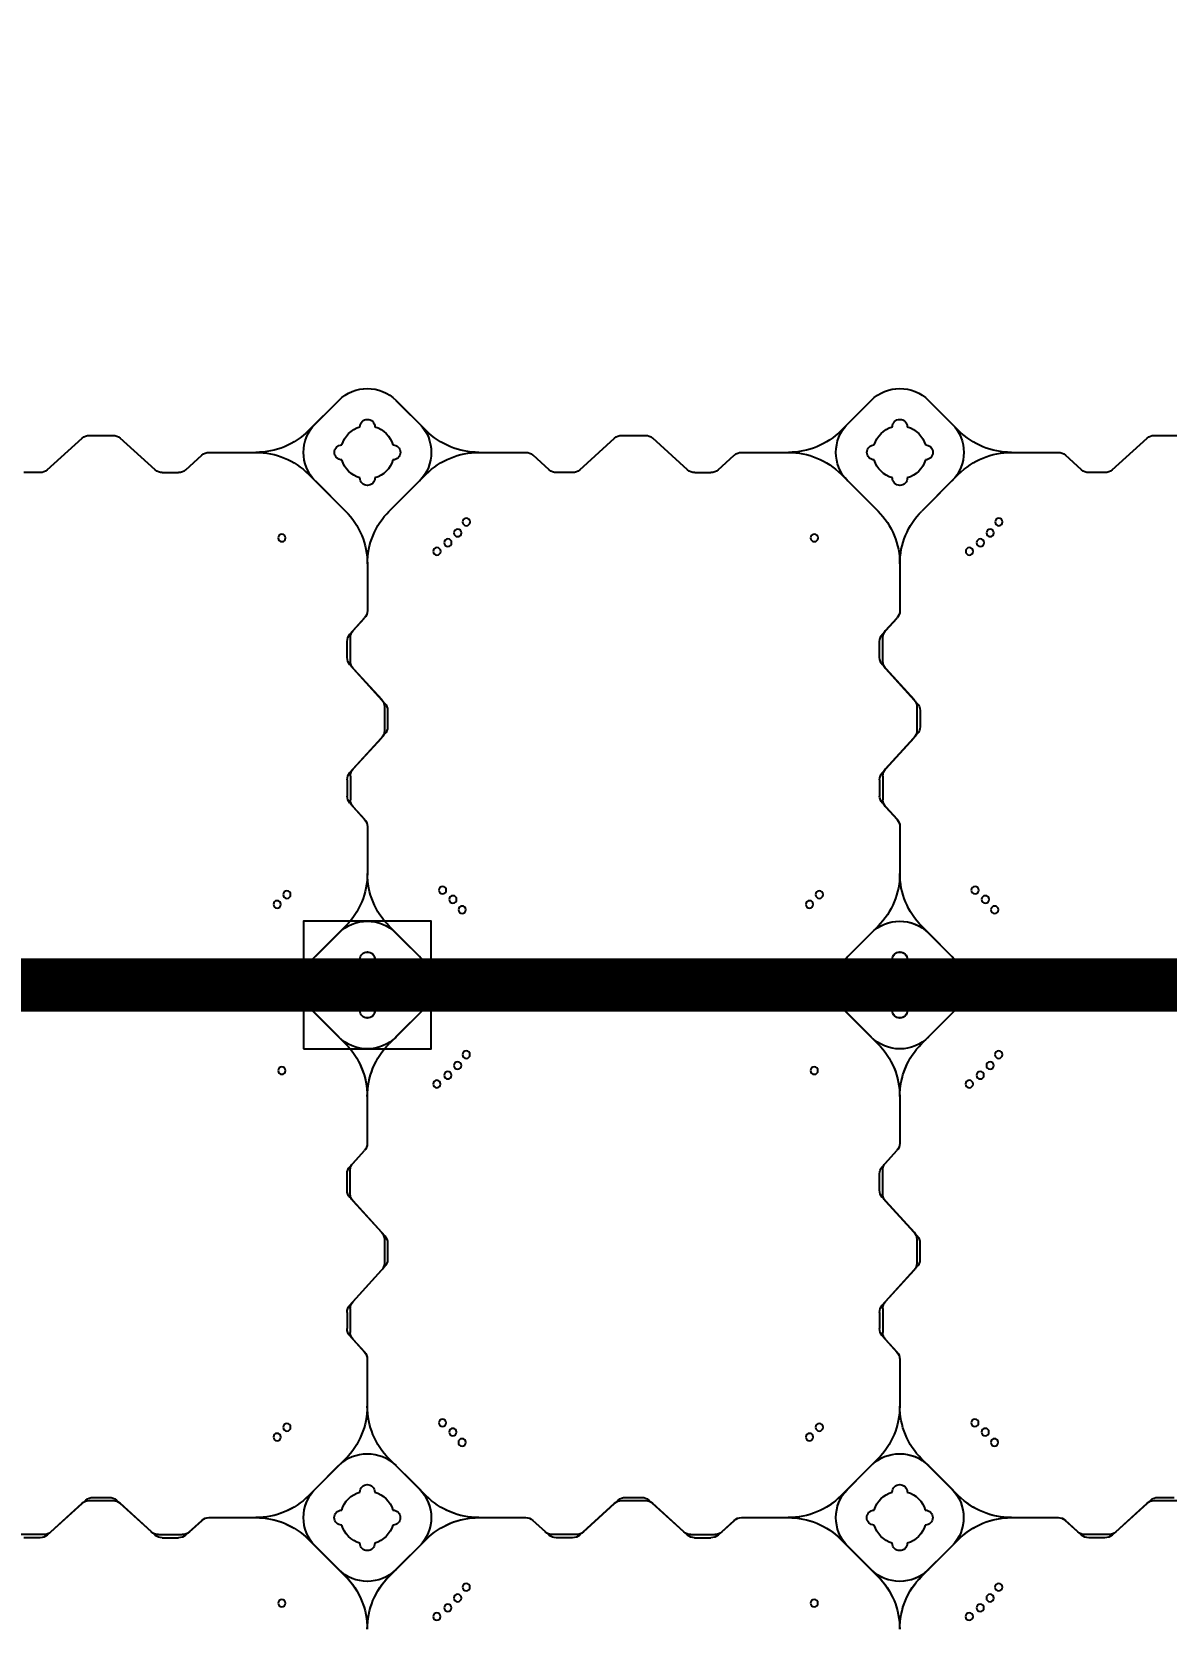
# Model space of a CAD drawing. Header units: millimetres. Extents: x -1612139 to -1260738, y 1141106 to 1536160.
# Drawn here: x -1329334 to -1328269, y 1255207 to 1256706 of the extents above; entities that cross this region are included whole.
import ezdxf

# ---------------------------------------------------------------- set-up
doc = ezdxf.new("R2010")
doc.units = ezdxf.units.MM
doc.header["$LTSCALE"] = 10
doc.layers.get('0').update_dxf_attribs({"linetype": 'CONTINUOUS'})
doc.layers.get('DEFPOINTS').update_dxf_attribs({"linetype": 'CONTINUOUS'})
doc.layers.add('W-FLOAT_BOWL浮筒', color=253, linetype='CONTINUOUS')
doc.styles.add('STANDARD_T3', font='simplex.shx', dxfattribs={"width": 0.7, "bigfont": 'gbcbig.shx'})
doc.dimstyles.new('W&&200', dxfattribs={"dimtxt": 700, "dimasz": 200, "dimexe": 500, "dimexo": 600, "dimgap": 200, "dimtad": 1, "dimdec": 0, "dimzin": 0, "dimdsep": 46, "dimtxsty": 'STANDARD_T3', "dimcen": 0.09, "dimclrd": 1, "dimclre": 1, "dimclrt": 7, "dimazin": 2, "dimtfac": 1, "dimtdec": 0, "dimtix": 1, "dimtmove": 2, "dimatfit": 3, "dimfxl": 100, "dimtolj": 1, "dimtzin": 0, "dimarcsym": 0})

# ---------------------------------------------------------------- blocks, each defined once
blk = doc.blocks.new('蓝色')
at = {"layer": 'W-FLOAT_BOWL浮筒', "color": 5}
for p, q in [((3951.1, 520.9), (3985.8, 555.6)), ((3957.5, 527.2), (3985.8, 555.5)), ((4061.6, 520.9), (4026.8, 555.6)), ((4055.2, 527.2), (4026.8, 555.5)), ((4451.1, 520.9), (4485.8, 555.6)), ((4457.5, 527.2), (4485.8, 555.5)), ((4561.6, 520.9), (4526.8, 555.6)), ((4555.2, 527.2), (4526.8, 555.5)), ((3979.5, 549.2), (3951.2, 520.9)), ((3957.5, 527.3), (3979.4, 549.2)), ((4033.2, 549.2), (4055.2, 527.3)), ((4033.2, 549.2), (4061.5, 520.9)), ((4479.5, 549.2), (4451.2, 520.9)), ((4457.5, 527.3), (4479.4, 549.2)), ((4533.2, 549.2), (4555.2, 527.3)), ((4533.2, 549.2), (4561.5, 520.9)), ((3702.5, 516.4), (3680.2, 516.4)), ((3699, 519.4), (3683.7, 519.4)), ((3705.7, 516.8), (3738.5, 487)), ((3709.2, 513.8), (3742, 484)), ((3803.5, 513.8), (3770.7, 484)), ((3807, 516.8), (3774.2, 487)), ((3810.2, 516.4), (3832.5, 516.4)), ((3813.7, 519.4), (3829, 519.4)), ((3835.7, 516.8), (3850.9, 503)), ((3839.2, 513.8), (3851.1, 503)), ((4173.5, 513.8), (4161.6, 503)), ((4177, 516.8), (4161.8, 503)), ((4202.5, 516.4), (4180.2, 516.4)), ((4199, 519.4), (4183.7, 519.4)), ((4205.7, 516.8), (4238.5, 487)), ((4209.2, 513.8), (4242, 484)), ((4303.5, 513.8), (4270.7, 484)), ((4307, 516.8), (4274.2, 487)), ((4310.2, 516.4), (4332.5, 516.4)), ((4313.7, 519.4), (4329, 519.4)), ((4335.7, 516.8), (4350.9, 503)), ((4339.2, 513.8), (4351.1, 503)), ((4673.5, 513.8), (4661.6, 503)), ((4677, 516.8), (4661.8, 503)), ((4702.5, 516.4), (4680.2, 516.4)), ((4699, 519.4), (4683.7, 519.4)), ((4705.7, 516.8), (4738.5, 487)), ((4709.2, 513.8), (4742, 484)), ((3857.6, 500.4), (3901.6, 500.4)), ((3857.8, 500.4), (3901.6, 500.4)), ((4110.9, 500.4), (4155.1, 500.4)), ((4110.9, 500.4), (4154.9, 500.4)), ((4357.6, 500.4), (4401.6, 500.4)), ((4357.8, 500.4), (4401.6, 500.4)), ((4610.9, 500.4), (4655.1, 500.4)), ((4610.9, 500.4), (4654.9, 500.4)), ((3745.2, 484.4), (3767.5, 484.4)), ((3748.7, 481.4), (3764, 481.4)), ((3985.8, 445.1), (3951.1, 479.9)), ((3979.5, 451.6), (3951.2, 479.9)), ((4026.8, 445.1), (4061.6, 479.9)), ((4033.2, 451.6), (4061.5, 479.9)), ((4245.2, 484.4), (4267.5, 484.4)), ((4248.7, 481.4), (4264, 481.4)), ((4485.8, 445.1), (4451.1, 479.9)), ((4479.5, 451.6), (4451.2, 479.9)), ((4526.8, 445.1), (4561.6, 479.9)), ((4533.2, 451.6), (4561.5, 479.9)), ((4745.2, 484.4), (4767.5, 484.4)), ((4748.7, 481.4), (4764, 481.4)), ((3979.4, 451.6), (3957.5, 473.5)), ((3957.5, 473.5), (3985.8, 445.2)), ((4055.2, 473.5), (4026.8, 445.2)), ((4055.2, 473.5), (4033.2, 451.6)), ((4479.4, 451.6), (4457.5, 473.5)), ((4457.5, 473.5), (4485.8, 445.2)), ((4555.2, 473.5), (4526.8, 445.2)), ((4555.2, 473.5), (4533.2, 451.6)), ((4006.3, 351.6), (4006.3, 395.8)), ((4006.3, 351.8), (4006.3, 395.8)), ((4506.3, 351.6), (4506.3, 395.8)), ((4506.3, 351.8), (4506.3, 395.8)), ((3989.9, 329.7), (4003.7, 344.9)), ((3992.9, 333.2), (4003.7, 345.1)), ((4489.9, 329.7), (4503.7, 344.9)), ((4492.9, 333.2), (4503.7, 345.1)), ((3987.3, 307.7), (3987.3, 323)), ((3990.3, 304.2), (3990.3, 326.5)), ((4487.3, 307.7), (4487.3, 323)), ((4490.3, 304.2), (4490.3, 326.5)), ((3989.9, 301), (4019.7, 268.2)), ((4489.9, 301), (4519.7, 268.2)), ((3992.9, 297.5), (4022.7, 264.7)), ((4492.9, 297.5), (4522.7, 264.7)), ((4022.3, 239.2), (4022.3, 261.5)), ((4025.3, 242.7), (4025.3, 258)), ((4522.3, 239.2), (4522.3, 261.5)), ((4525.3, 242.7), (4525.3, 258)), ((3989.9, 199.7), (4019.7, 232.5)), ((3992.9, 203.2), (4022.7, 236)), ((4489.9, 199.7), (4519.7, 232.5)), ((4492.9, 203.2), (4522.7, 236)), ((3990.3, 196.5), (3990.3, 174.2)), ((4490.3, 196.5), (4490.3, 174.2)), ((3987.3, 193), (3987.3, 177.7)), ((4487.3, 193), (4487.3, 177.7)), ((3989.9, 171), (4003.7, 155.8)), ((3992.9, 167.5), (4003.7, 155.6)), ((4489.9, 171), (4503.7, 155.8)), ((4492.9, 167.5), (4503.7, 155.6)), ((4006.3, 105.1), (4006.3, 149.1)), ((4006.3, 105.1), (4006.3, 148.9)), ((4506.3, 105.1), (4506.3, 149.1)), ((4506.3, 105.1), (4506.3, 148.9)), ((3951.1, 20.9), (3985.8, 55.6)), ((3957.5, 27.2), (3985.8, 55.5)), ((4061.6, 20.9), (4026.8, 55.6)), ((4055.2, 27.2), (4026.8, 55.5)), ((4451.1, 20.9), (4485.8, 55.6)), ((4457.5, 27.2), (4485.8, 55.5)), ((4561.6, 20.9), (4526.8, 55.6)), ((4555.2, 27.2), (4526.8, 55.5)), ((3699, 19.4), (3683.7, 19.4)), ((3705.7, 16.8), (3738.5, -13)), ((3807, 16.8), (3774.2, -13)), ((3813.7, 19.4), (3829, 19.4)), ((3835.7, 16.8), (3850.9, 3)), ((4177, 16.8), (4161.8, 3)), ((4199, 19.4), (4183.7, 19.4)), ((4205.7, 16.8), (4238.5, -13)), ((4307, 16.8), (4274.2, -13)), ((4313.7, 19.4), (4329, 19.4)), ((4335.7, 16.8), (4350.9, 3)), ((4677, 16.8), (4661.8, 3)), ((4699, 19.4), (4683.7, 19.4)), ((4705.7, 16.8), (4738.5, -13)), ((3857.6, 0.4), (3901.6, 0.4)), ((4110.9, 0.4), (4155.1, 0.4)), ((4357.6, 0.4), (4401.6, 0.4)), ((4610.9, 0.4), (4655.1, 0.4)), ((3745.2, -15.6), (3767.5, -15.6)), ((3979.5, -48.4), (3951.2, -20.1)), ((3979.4, -48.4), (3957.5, -26.5)), ((4033.2, -48.4), (4061.5, -20.1)), ((4055.2, -26.5), (4033.2, -48.4)), ((4245.2, -15.6), (4267.5, -15.6)), ((4479.5, -48.4), (4451.2, -20.1)), ((4479.4, -48.4), (4457.5, -26.5)), ((4533.2, -48.4), (4561.5, -20.1)), ((4555.2, -26.5), (4533.2, -48.4)), ((4745.2, -15.6), (4767.5, -15.6))]:
    blk.add_line(p, q, dxfattribs=at)
for centre in [(4071.6, 593.3), (4081.9, 585.1), (4571.6, 593.3), (4581.9, 585.1), (3926, 580.7), (4091.1, 575.9), (4426, 580.7), (4591.1, 575.9), (4099.2, 565.7), (4599.2, 565.7), (3921.6, 424.8), (4086.6, 420.1), (4095.3, 429.8), (4421.6, 424.8), (4586.6, 420.1), (4595.3, 429.8), (3930.8, 415.6), (4076.9, 411.4), (4430.8, 415.6), (4576.9, 411.4), (4071.6, 93.3), (4571.6, 93.3), (3926, 80.7), (4081.9, 85.1), (4091.1, 75.9), (4426, 80.7), (4581.9, 85.1), (4591.1, 75.9), (4099.2, 65.7), (4599.2, 65.7)]:
    blk.add_circle(centre, 3.5, dxfattribs=at)
for centre, radius, start, end in [((3936.3, 605.1), 70, 315, 0), ((3936.3, 605), 70, 315, 0), ((4076.3, 605.1), 70, 180, 225), ((4076.3, 605), 70, 180, 225), ((4436.3, 605.1), 70, 315, 0), ((4436.3, 605), 70, 315, 0), ((4576.3, 605.1), 70, 180, 225), ((4576.3, 605), 70, 180, 225), ((4006.3, 522.3), 38, 45, 135), ((4006.4, 522.3), 38, 45, 135), ((4506.3, 522.3), 38, 45, 135), ((4506.4, 522.3), 38, 45, 135), ((3984.4, 500.4), 38, 135, 225), ((3984.4, 500.3), 38, 135, 225), ((4006.3, 524.4), 7, 0, 180), ((4006.3, 524.4), 7, 0, 180), ((4006.3, 524.4), 7, 0, 180), ((4006.3, 524.4), 7, 0, 180), ((4028.3, 500.4), 38, 315, 45), ((4028.3, 500.3), 38, 315, 45), ((4484.4, 500.4), 38, 135, 225), ((4484.4, 500.3), 38, 135, 225), ((4506.3, 524.4), 7, 0, 180), ((4506.3, 524.4), 7, 0, 180), ((4506.3, 524.4), 7, 0, 180), ((4506.3, 524.4), 7, 0, 180), ((4528.3, 500.4), 38, 315, 45), ((4528.3, 500.3), 38, 315, 45), ((3699, 509.4), 10, 47.7263, 90), ((3702.5, 506.4), 10, 47.7263, 90), ((3810.2, 506.4), 10, 90, 132.2737), ((3813.7, 509.4), 10, 90, 132.2737), ((3829, 509.4), 10, 47.7263, 90), ((3832.5, 506.4), 10, 47.7263, 90), ((3901.6, 570.4), 70, 270, 315), ((3901.7, 570.4), 70, 270, 315), ((4006.3, 500.4), 25, 106.2602, 163.7398), ((4006.3, 500.4), 25, 106.2602, 163.7398), ((4006.3, 500.4), 25, 106.2602, 163.7398), ((4006.3, 500.4), 25, 106.2602, 163.7398), ((4006.3, 500.4), 25, 16.2602, 73.7398), ((4006.3, 500.4), 25, 16.2602, 73.7398), ((4006.3, 500.4), 25, 16.2602, 73.7398), ((4006.3, 500.4), 25, 16.2602, 73.7398), ((4111, 570.4), 70, 225, 270), ((4111.1, 570.4), 70, 225, 270), ((4180.2, 506.4), 10, 90, 132.2737), ((4183.7, 509.4), 10, 90, 132.2737), ((4199, 509.4), 10, 47.7263, 90), ((4202.5, 506.4), 10, 47.7263, 90), ((4310.2, 506.4), 10, 90, 132.2737), ((4313.7, 509.4), 10, 90, 132.2737), ((4329, 509.4), 10, 47.7263, 90), ((4332.5, 506.4), 10, 47.7263, 90), ((4401.6, 570.4), 70, 270, 315), ((4401.7, 570.4), 70, 270, 315), ((4506.3, 500.4), 25, 106.2602, 163.7398), ((4506.3, 500.4), 25, 106.2602, 163.7398), ((4506.3, 500.4), 25, 106.2602, 163.7398), ((4506.3, 500.4), 25, 106.2602, 163.7398), ((4506.3, 500.4), 25, 16.2602, 73.7398), ((4506.3, 500.4), 25, 16.2602, 73.7398), ((4506.3, 500.4), 25, 16.2602, 73.7398), ((4506.3, 500.4), 25, 16.2602, 73.7398), ((4611, 570.4), 70, 225, 270), ((4611.1, 570.4), 70, 225, 270), ((4680.2, 506.4), 10, 90, 132.2737), ((4683.7, 509.4), 10, 90, 132.2737), ((4699, 509.4), 10, 47.7263, 90), ((4702.5, 506.4), 10, 47.7263, 90), ((3857.6, 510.4), 10, 227.7263, 270), ((3857.8, 510.4), 10, 227.7263, 270), ((3901.6, 430.4), 70, 45, 90), ((3901.7, 430.4), 70, 45, 90), ((3982.3, 500.4), 7, 90, 270), ((3982.3, 500.4), 7, 90, 270), ((3982.3, 500.4), 7, 90, 270), ((3982.3, 500.4), 7, 90, 270), ((4030.3, 500.4), 7, 270, 90), ((4030.3, 500.4), 7, 270, 90), ((4030.3, 500.4), 7, 270, 90), ((4030.3, 500.4), 7, 270, 90), ((4111, 430.4), 70, 90, 135), ((4111.1, 430.4), 70, 90, 135), ((4154.9, 510.4), 10, 270, 312.2737), ((4155.1, 510.4), 10, 270, 312.2737), ((4357.6, 510.4), 10, 227.7263, 270), ((4357.8, 510.4), 10, 227.7263, 270), ((4401.6, 430.4), 70, 45, 90), ((4401.7, 430.4), 70, 45, 90), ((4482.3, 500.4), 7, 90, 270), ((4482.3, 500.4), 7, 90, 270), ((4482.3, 500.4), 7, 90, 270), ((4482.3, 500.4), 7, 90, 270), ((4530.3, 500.4), 7, 270, 90), ((4530.3, 500.4), 7, 270, 90), ((4530.3, 500.4), 7, 270, 90), ((4530.3, 500.4), 7, 270, 90), ((4611, 430.4), 70, 90, 135), ((4611.1, 430.4), 70, 90, 135), ((4654.9, 510.4), 10, 270, 312.2737), ((4655.1, 510.4), 10, 270, 312.2737), ((3745.2, 494.4), 10, 227.7263, 270), ((3748.7, 491.4), 10, 227.7263, 270), ((3764, 491.4), 10, 270, 312.2737), ((3767.5, 494.4), 10, 270, 312.2737), ((4006.3, 500.4), 25, 196.2602, 253.7398), ((4006.3, 500.4), 25, 196.2602, 253.7398), ((4006.3, 500.4), 25, 196.2602, 253.7398), ((4006.3, 500.4), 25, 196.2602, 253.7398), ((4006.3, 500.4), 25, 286.2602, 343.7398), ((4006.3, 500.4), 25, 286.2602, 343.7398), ((4006.3, 500.4), 25, 286.2602, 343.7398), ((4006.3, 500.4), 25, 286.2602, 343.7398), ((4245.2, 494.4), 10, 227.7263, 270), ((4248.7, 491.4), 10, 227.7263, 270), ((4264, 491.4), 10, 270, 312.2737), ((4267.5, 494.4), 10, 270, 312.2737), ((4506.3, 500.4), 25, 196.2602, 253.7398), ((4506.3, 500.4), 25, 196.2602, 253.7398), ((4506.3, 500.4), 25, 196.2602, 253.7398), ((4506.3, 500.4), 25, 196.2602, 253.7398), ((4506.3, 500.4), 25, 286.2602, 343.7398), ((4506.3, 500.4), 25, 286.2602, 343.7398), ((4506.3, 500.4), 25, 286.2602, 343.7398), ((4506.3, 500.4), 25, 286.2602, 343.7398), ((4745.2, 494.4), 10, 227.7263, 270), ((4748.7, 491.4), 10, 227.7263, 270), ((4006.3, 476.4), 7, 180, 0), ((4006.3, 476.4), 7, 180, 0), ((4006.3, 476.4), 7, 180, 0), ((4006.3, 476.4), 7, 180, 0), ((4506.3, 476.4), 7, 180, 0), ((4506.3, 476.4), 7, 180, 0), ((4506.3, 476.4), 7, 180, 0), ((4506.3, 476.4), 7, 180, 0), ((4006.3, 478.4), 38, 225, 315), ((4006.4, 478.4), 38, 225, 315), ((4506.3, 478.4), 38, 225, 315), ((4506.4, 478.4), 38, 225, 315), ((3936.3, 395.7), 70, 0, 45), ((3936.3, 395.7), 70, 0, 45), ((4076.3, 395.7), 70, 135, 180), ((4076.3, 395.7), 70, 135, 180), ((4436.3, 395.7), 70, 0, 45), ((4436.3, 395.7), 70, 0, 45), ((4576.3, 395.7), 70, 135, 180), ((4576.3, 395.7), 70, 135, 180), ((3996.3, 351.8), 10, 317.7263, 0), ((3996.3, 351.6), 10, 317.7263, 0), ((4496.3, 351.8), 10, 317.7263, 0), ((4496.3, 351.6), 10, 317.7263, 0), ((4000.3, 326.5), 10, 137.7263, 180), ((4500.3, 326.5), 10, 137.7263, 180), ((3997.3, 323), 10, 137.7263, 180), ((4497.3, 323), 10, 137.7263, 180), ((3997.3, 307.7), 10, 180, 222.2737), ((4000.3, 304.2), 10, 180, 222.2737), ((4497.3, 307.7), 10, 180, 222.2737), ((4500.3, 304.2), 10, 180, 222.2737), ((4012.3, 261.5), 10, 0, 42.2737), ((4015.3, 258), 10, 0, 42.2737), ((4512.3, 261.5), 10, 0, 42.2737), ((4515.3, 258), 10, 0, 42.2737), ((4015.3, 242.7), 10, 317.7263, 0), ((4515.3, 242.7), 10, 317.7263, 0), ((4012.3, 239.2), 10, 317.7263, 0), ((4512.3, 239.2), 10, 317.7263, 0), ((3997.3, 193), 10, 137.7263, 180), ((4000.3, 196.5), 10, 137.7263, 180), ((4497.3, 193), 10, 137.7263, 180), ((4500.3, 196.5), 10, 137.7263, 180), ((3997.3, 177.7), 10, 180, 222.2737), ((4000.3, 174.2), 10, 180, 222.2737), ((4497.3, 177.7), 10, 180, 222.2737), ((4500.3, 174.2), 10, 180, 222.2737), ((3996.3, 149.1), 10, 0, 42.2737), ((3996.3, 148.9), 10, 0, 42.2737), ((4496.3, 149.1), 10, 0, 42.2737), ((4496.3, 148.9), 10, 0, 42.2737), ((3936.3, 105.1), 70, 315, 0), ((3936.3, 105), 70, 315, 0), ((4076.3, 105.1), 70, 180, 225), ((4076.3, 105), 70, 180, 225), ((4436.3, 105.1), 70, 315, 0), ((4436.3, 105), 70, 315, 0), ((4576.3, 105.1), 70, 180, 225), ((4576.3, 105), 70, 180, 225), ((4006.3, 24.4), 7, 0, 180), ((4006.3, 24.4), 7, 0, 180), ((4506.3, 24.4), 7, 0, 180), ((4506.3, 24.4), 7, 0, 180), ((3699, 9.4), 10, 47.7263, 90), ((3813.7, 9.4), 10, 90, 132.2737), ((3829, 9.4), 10, 47.7263, 90), ((3901.6, 70.4), 70, 270, 315), ((3984.4, 0.3), 38, 135, 225), ((4006.3, 0.4), 25, 106.2602, 163.7398), ((4006.3, 0.4), 25, 106.2602, 163.7398), ((4006.3, 0.4), 25, 16.2602, 73.7398), ((4006.3, 0.4), 25, 16.2602, 73.7398), ((4028.3, 0.3), 38, 315, 45), ((4111.1, 70.4), 70, 225, 270), ((4183.7, 9.4), 10, 90, 132.2737), ((4199, 9.4), 10, 47.7263, 90), ((4313.7, 9.4), 10, 90, 132.2737), ((4329, 9.4), 10, 47.7263, 90), ((4401.6, 70.4), 70, 270, 315), ((4484.4, 0.3), 38, 135, 225), ((4506.3, 0.4), 25, 106.2602, 163.7398), ((4506.3, 0.4), 25, 106.2602, 163.7398), ((4506.3, 0.4), 25, 16.2602, 73.7398), ((4506.3, 0.4), 25, 16.2602, 73.7398), ((4528.3, 0.3), 38, 315, 45), ((4611.1, 70.4), 70, 225, 270), ((4683.7, 9.4), 10, 90, 132.2737), ((4699, 9.4), 10, 47.7263, 90), ((3857.6, 10.4), 10, 227.7263, 270), ((3901.7, -69.6), 70, 45, 90), ((3982.3, 0.4), 7, 90, 270), ((3982.3, 0.4), 7, 90, 270), ((4030.3, 0.4), 7, 270, 90), ((4030.3, 0.4), 7, 270, 90), ((4111, -69.6), 70, 90, 135), ((4155.1, 10.4), 10, 270, 312.2737), ((4357.6, 10.4), 10, 227.7263, 270), ((4401.7, -69.6), 70, 45, 90), ((4482.3, 0.4), 7, 90, 270), ((4482.3, 0.4), 7, 90, 270), ((4530.3, 0.4), 7, 270, 90), ((4530.3, 0.4), 7, 270, 90), ((4611, -69.6), 70, 90, 135), ((4655.1, 10.4), 10, 270, 312.2737), ((3745.2, -5.6), 10, 227.7263, 270), ((3767.5, -5.6), 10, 270, 312.2737), ((4006.3, 0.4), 25, 196.2602, 253.7398), ((4006.3, 0.4), 25, 196.2602, 253.7398), ((4006.3, 0.4), 25, 286.2602, 343.7398), ((4006.3, 0.4), 25, 286.2602, 343.7398), ((4245.2, -5.6), 10, 227.7263, 270), ((4267.5, -5.6), 10, 270, 312.2737), ((4506.3, 0.4), 25, 196.2602, 253.7398), ((4506.3, 0.4), 25, 196.2602, 253.7398), ((4506.3, 0.4), 25, 286.2602, 343.7398), ((4506.3, 0.4), 25, 286.2602, 343.7398), ((4745.2, -5.6), 10, 227.7263, 270), ((4006.3, -23.6), 7, 180, 0), ((4006.3, -23.6), 7, 180, 0), ((4506.3, -23.6), 7, 180, 0), ((4506.3, -23.6), 7, 180, 0), ((4006.3, -21.6), 38, 225, 315), ((4006.4, -21.6), 38, 225, 315), ((4506.3, -21.6), 38, 225, 315), ((4506.4, -21.6), 38, 225, 315)]:
    blk.add_arc(centre, radius, start, end, dxfattribs=at)
blk = doc.blocks.new('橙色')
at = {"layer": 'W-FLOAT_BOWL浮筒', "color": 30}
for p, q in [((4473.2, 548.8), (4444.8, 520.5)), ((4451.2, 526.9), (4473.1, 548.8)), ((4526.8, 548.8), (4555.2, 520.5)), ((4526.9, 548.8), (4548.8, 526.9)), ((4973.2, 548.8), (4944.8, 520.5)), ((4951.2, 526.9), (4973.1, 548.8)), ((5026.8, 548.8), (5055.2, 520.5)), ((5026.9, 548.8), (5048.8, 526.9)), ((4196.1, 516), (4173.9, 516)), ((4202.9, 513.4), (4235.6, 483.6)), ((4297.1, 513.4), (4264.4, 483.6)), ((4303.9, 516), (4326.1, 516)), ((4332.9, 513.4), (4344.7, 502.6)), ((4667.1, 513.4), (4655.3, 502.6)), ((4696.1, 516), (4673.9, 516)), ((4702.9, 513.4), (4735.6, 483.6)), ((4797.1, 513.4), (4764.4, 483.6)), ((4803.9, 516), (4826.1, 516)), ((4832.9, 513.4), (4844.7, 502.6)), ((5167.1, 513.4), (5155.3, 502.6)), ((5196.1, 516), (5173.9, 516)), ((5202.9, 513.4), (5235.6, 483.6)), ((4351.5, 500), (4395.3, 500)), ((4604.6, 500), (4648.5, 500)), ((4851.5, 500), (4895.3, 500)), ((5104.6, 500), (5148.5, 500)), ((4242.4, 481), (4257.6, 481)), ((4742.4, 481), (4757.6, 481)), ((5242.4, 481), (5257.6, 481)), ((4479.5, 444.8), (4444.8, 479.5)), ((4451.2, 473.2), (4479.5, 444.8)), ((4520.5, 444.8), (4555.2, 479.5)), ((4548.8, 473.2), (4520.5, 444.8)), ((4979.5, 444.8), (4944.8, 479.5)), ((4951.2, 473.2), (4979.5, 444.8)), ((5020.5, 444.8), (5055.2, 479.5)), ((5048.8, 473.2), (5020.5, 444.8)), ((4500, 351.3), (4500, 395.4)), ((4500, 351.5), (4500, 395.4)), ((5000, 351.3), (5000, 395.4)), ((5000, 351.5), (5000, 395.4)), ((4483.6, 329.4), (4497.4, 344.5)), ((4486.6, 332.9), (4497.4, 344.7)), ((4983.6, 329.4), (4997.4, 344.5)), ((4986.6, 332.9), (4997.4, 344.7)), ((4481, 307.4), (4481, 322.6)), ((4484, 303.9), (4484, 326.1)), ((4981, 307.4), (4981, 322.6)), ((4984, 303.9), (4984, 326.1)), ((4483.6, 300.6), (4513.4, 267.9)), ((4983.6, 300.6), (5013.4, 267.9)), ((4486.6, 297.1), (4516.4, 264.4)), ((4986.6, 297.1), (5016.4, 264.4)), ((4516, 238.9), (4516, 261.1)), ((4519, 242.4), (4519, 257.6)), ((5016, 238.9), (5016, 261.1)), ((5019, 242.4), (5019, 257.6)), ((4483.6, 199.4), (4513.4, 232.1)), ((4486.6, 202.9), (4516.4, 235.6)), ((4983.6, 199.4), (5013.4, 232.1)), ((4986.6, 202.9), (5016.4, 235.6)), ((4484, 196.1), (4484, 173.9)), ((4984, 196.1), (4984, 173.9)), ((4481, 192.6), (4481, 177.4)), ((4981, 192.6), (4981, 177.4)), ((4483.6, 170.6), (4497.4, 155.5)), ((4486.6, 167.1), (4497.4, 155.3)), ((4983.6, 170.6), (4997.4, 155.5)), ((4986.6, 167.1), (4997.4, 155.3)), ((4500, 104.7), (4500, 148.7)), ((4500, 104.7), (4500, 148.5)), ((5000, 104.7), (5000, 148.7)), ((5000, 104.7), (5000, 148.5)), ((4444.8, 20.5), (4479.5, 55.2)), ((4451.2, 26.8), (4479.5, 55.2)), ((4548.8, 26.8), (4520.5, 55.2)), ((4555.2, 20.5), (4520.5, 55.2)), ((4944.8, 20.5), (4979.5, 55.2)), ((4951.2, 26.8), (4979.5, 55.2)), ((5048.8, 26.8), (5020.5, 55.2)), ((5055.2, 20.5), (5020.5, 55.2)), ((4192.6, 19), (4177.4, 19)), ((4199.4, 16.4), (4232.1, -13.4)), ((4300.6, 16.4), (4267.9, -13.4)), ((4307.4, 19), (4322.6, 19)), ((4329.4, 16.4), (4344.5, 2.6)), ((4670.6, 16.4), (4655.5, 2.6)), ((4692.6, 19), (4677.4, 19)), ((4699.4, 16.4), (4732.1, -13.4)), ((4800.6, 16.4), (4767.9, -13.4)), ((4807.4, 19), (4822.6, 19)), ((4829.4, 16.4), (4844.5, 2.6)), ((5170.6, 16.4), (5155.5, 2.6)), ((5192.6, 19), (5177.4, 19)), ((5199.4, 16.4), (5232.1, -13.4)), ((4351.3, 0), (4395.3, 0)), ((4604.6, 0), (4648.7, 0)), ((4851.3, 0), (4895.3, 0)), ((5104.6, 0), (5148.7, 0)), ((4238.9, -16), (4261.1, -16)), ((4473.2, -48.8), (4444.8, -20.5)), ((4473.1, -48.8), (4451.2, -26.9)), ((4526.8, -48.8), (4555.2, -20.5)), ((4548.8, -26.9), (4526.9, -48.8)), ((4738.9, -16), (4761.1, -16)), ((4973.2, -48.8), (4944.8, -20.5)), ((4973.1, -48.8), (4951.2, -26.9)), ((5026.8, -48.8), (5055.2, -20.5)), ((5048.8, -26.9), (5026.9, -48.8)), ((5238.9, -16), (5261.1, -16))]:
    blk.add_line(p, q, dxfattribs=at)
for centre in [(4415.2, 424.4), (4580.3, 419.7), (4589, 429.4), (4915.2, 424.4), (5080.3, 419.7), (5089, 429.4), (4424.4, 415.2), (4570.6, 411), (4924.4, 415.2), (5070.6, 411), (4565.3, 92.9), (5065.3, 92.9), (4419.7, 80.3), (4575.6, 84.8), (4584.8, 75.6), (4919.7, 80.3), (5075.6, 84.8), (5084.8, 75.6), (4592.9, 65.3), (5092.9, 65.3)]:
    blk.add_circle(centre, 3.5, dxfattribs=at)
for centre, radius, start, end in [((4500, 522), 38, 45, 135), ((4500, 522), 38, 45, 135), ((5000, 522), 38, 45, 135), ((5000, 522), 38, 45, 135), ((4478, 500), 38, 135, 225), ((4500, 524), 7, 0, 180), ((4500, 524), 7, 0, 180), ((4522, 500), 38, 315, 45), ((4978, 500), 38, 135, 225), ((5000, 524), 7, 0, 180), ((5000, 524), 7, 0, 180), ((5022, 500), 38, 315, 45), ((4196.1, 506), 10, 47.7263, 90), ((4303.9, 506), 10, 90, 132.2737), ((4326.1, 506), 10, 47.7263, 90), ((4395.3, 570), 70, 270, 315), ((4500, 500), 25, 106.2602, 163.7398), ((4500, 500), 25, 106.2602, 163.7398), ((4500, 500), 25, 16.2602, 73.7398), ((4500, 500), 25, 16.2602, 73.7398), ((4604.7, 570), 70, 225, 270), ((4673.9, 506), 10, 90, 132.2737), ((4696.1, 506), 10, 47.7263, 90), ((4803.9, 506), 10, 90, 132.2737), ((4826.1, 506), 10, 47.7263, 90), ((4895.3, 570), 70, 270, 315), ((5000, 500), 25, 106.2602, 163.7398), ((5000, 500), 25, 106.2602, 163.7398), ((5000, 500), 25, 16.2602, 73.7398), ((5000, 500), 25, 16.2602, 73.7398), ((5104.7, 570), 70, 225, 270), ((5173.9, 506), 10, 90, 132.2737), ((5196.1, 506), 10, 47.7263, 90), ((4351.5, 510), 10, 227.7263, 270), ((4395.3, 430), 70, 45, 90), ((4476, 500), 7, 90, 270), ((4476, 500), 7, 90, 270), ((4524, 500), 7, 270, 90), ((4524, 500), 7, 270, 90), ((4604.7, 430), 70, 90, 135), ((4648.5, 510), 10, 270, 312.2737), ((4851.5, 510), 10, 227.7263, 270), ((4895.3, 430), 70, 45, 90), ((4976, 500), 7, 90, 270), ((4976, 500), 7, 90, 270), ((5024, 500), 7, 270, 90), ((5024, 500), 7, 270, 90), ((5104.7, 430), 70, 90, 135), ((5148.5, 510), 10, 270, 312.2737), ((4242.4, 491), 10, 227.7263, 270), ((4257.6, 491), 10, 270, 312.2737), ((4500, 500), 25, 196.2602, 253.7398), ((4500, 500), 25, 196.2602, 253.7398), ((4500, 500), 25, 286.2602, 343.7398), ((4500, 500), 25, 286.2602, 343.7398), ((4742.4, 491), 10, 227.7263, 270), ((4757.6, 491), 10, 270, 312.2737), ((5000, 500), 25, 196.2602, 253.7398), ((5000, 500), 25, 196.2602, 253.7398), ((5000, 500), 25, 286.2602, 343.7398), ((5000, 500), 25, 286.2602, 343.7398), ((5242.4, 491), 10, 227.7263, 270), ((4500, 476), 7, 180, 0), ((4500, 476), 7, 180, 0), ((5000, 476), 7, 180, 0), ((5000, 476), 7, 180, 0), ((4430, 395.3), 70, 0, 45), ((4430, 395.3), 70, 0, 45), ((4570, 395.3), 70, 135, 180), ((4570, 395.3), 70, 135, 180), ((4930, 395.3), 70, 0, 45), ((4930, 395.3), 70, 0, 45), ((5070, 395.3), 70, 135, 180), ((5070, 395.3), 70, 135, 180), ((4490, 351.5), 10, 317.7263, 0), ((4490, 351.3), 10, 317.7263, 0), ((4990, 351.5), 10, 317.7263, 0), ((4990, 351.3), 10, 317.7263, 0), ((4494, 326.1), 10, 137.7263, 180), ((4994, 326.1), 10, 137.7263, 180), ((4491, 322.6), 10, 137.7263, 180), ((4991, 322.6), 10, 137.7263, 180), ((4491, 307.4), 10, 180, 222.2737), ((4494, 303.9), 10, 180, 222.2737), ((4991, 307.4), 10, 180, 222.2737), ((4994, 303.9), 10, 180, 222.2737), ((4506, 261.1), 10, 0, 42.2737), ((4509, 257.6), 10, 0, 42.2737), ((5006, 261.1), 10, 0, 42.2737), ((5009, 257.6), 10, 0, 42.2737), ((4509, 242.4), 10, 317.7263, 0), ((5009, 242.4), 10, 317.7263, 0), ((4506, 238.9), 10, 317.7263, 0), ((5006, 238.9), 10, 317.7263, 0), ((4491, 192.6), 10, 137.7263, 180), ((4494, 196.1), 10, 137.7263, 180), ((4991, 192.6), 10, 137.7263, 180), ((4994, 196.1), 10, 137.7263, 180), ((4491, 177.4), 10, 180, 222.2737), ((4494, 173.9), 10, 180, 222.2737), ((4991, 177.4), 10, 180, 222.2737), ((4994, 173.9), 10, 180, 222.2737), ((4490, 148.7), 10, 0, 42.2737), ((4490, 148.5), 10, 0, 42.2737), ((4990, 148.7), 10, 0, 42.2737), ((4990, 148.5), 10, 0, 42.2737), ((4430, 104.7), 70, 315, 0), ((4430, 104.7), 70, 315, 0), ((4570, 104.7), 70, 180, 225), ((4570, 104.7), 70, 180, 225), ((4930, 104.7), 70, 315, 0), ((4930, 104.7), 70, 315, 0), ((5070, 104.7), 70, 180, 225), ((5070, 104.7), 70, 180, 225), ((4500, 24), 7, 0, 180), ((4500, 24), 7, 0, 180), ((5000, 24), 7, 0, 180), ((5000, 24), 7, 0, 180), ((4192.6, 9), 10, 47.7263, 90), ((4307.4, 9), 10, 90, 132.2737), ((4322.6, 9), 10, 47.7263, 90), ((4395.3, 70), 70, 270, 315), ((4478, 0), 38, 135, 225), ((4500, 0), 25, 106.2602, 163.7398), ((4500, 0), 25, 106.2602, 163.7398), ((4500, 0), 25, 16.2602, 73.7398), ((4500, 0), 25, 16.2602, 73.7398), ((4522, 0), 38, 315, 45), ((4604.7, 70), 70, 225, 270), ((4677.4, 9), 10, 90, 132.2737), ((4692.6, 9), 10, 47.7263, 90), ((4807.4, 9), 10, 90, 132.2737), ((4822.6, 9), 10, 47.7263, 90), ((4895.3, 70), 70, 270, 315), ((4978, 0), 38, 135, 225), ((5000, 0), 25, 106.2602, 163.7398), ((5000, 0), 25, 106.2602, 163.7398), ((5000, 0), 25, 16.2602, 73.7398), ((5000, 0), 25, 16.2602, 73.7398), ((5022, 0), 38, 315, 45), ((5104.7, 70), 70, 225, 270), ((5177.4, 9), 10, 90, 132.2737), ((5192.6, 9), 10, 47.7263, 90), ((4351.3, 10), 10, 227.7263, 270), ((4395.3, -70), 70, 45, 90), ((4476, 0), 7, 90, 270), ((4476, 0), 7, 90, 270), ((4524, 0), 7, 270, 90), ((4524, 0), 7, 270, 90), ((4604.7, -70), 70, 90, 135), ((4648.7, 10), 10, 270, 312.2737), ((4851.3, 10), 10, 227.7263, 270), ((4895.3, -70), 70, 45, 90), ((4976, 0), 7, 90, 270), ((4976, 0), 7, 90, 270), ((5024, 0), 7, 270, 90), ((5024, 0), 7, 270, 90), ((5104.7, -70), 70, 90, 135), ((5148.7, 10), 10, 270, 312.2737), ((4238.9, -6), 10, 227.7263, 270), ((4261.1, -6), 10, 270, 312.2737), ((4500, 0), 25, 196.2602, 253.7398), ((4500, 0), 25, 196.2602, 253.7398), ((4500, 0), 25, 286.2602, 343.7398), ((4500, 0), 25, 286.2602, 343.7398), ((4738.9, -6), 10, 227.7263, 270), ((4761.1, -6), 10, 270, 312.2737), ((5000, 0), 25, 196.2602, 253.7398), ((5000, 0), 25, 196.2602, 253.7398), ((5000, 0), 25, 286.2602, 343.7398), ((5000, 0), 25, 286.2602, 343.7398), ((5238.9, -6), 10, 227.7263, 270), ((4500, -24), 7, 180, 0), ((4500, -24), 7, 180, 0), ((5000, -24), 7, 180, 0), ((5000, -24), 7, 180, 0), ((4500, -22), 38, 225, 315), ((4500, -22), 38, 225, 315), ((5000, -22), 38, 225, 315), ((5000, -22), 38, 225, 315)]:
    blk.add_arc(centre, radius, start, end, dxfattribs=at)
blk = doc.blocks.new('*D193')
at = {"color": 1, "lineweight": -2, "transparency": 16777216}
for p, q in [((-1333518.8, 1269731.8), (-1333518.8, 1270331.8)), ((-1324518.8, 1269731.8), (-1324518.8, 1270331.8)), ((-1324718.8, 1269831.8), (-1333318.8, 1269831.8))]:
    blk.add_line(p, q, dxfattribs=at)
at = {"color": 1, "transparency": 16777216}
for points in [[(-1333318.8, 1269865.1), (-1333318.8, 1269798.5), (-1333518.8, 1269831.8)], [(-1324718.8, 1269865.1), (-1324718.8, 1269798.5), (-1324518.8, 1269831.8)]]:
    blk.add_solid(points, dxfattribs=at)
at = {"layer": 'DEFPOINTS', "color": 0, "transparency": 16777216}
for p in [(-1333518.8, 1269831.8), (-1324518.8, 1268311.5), (-1333518.8, 1256311.5)]:
    blk.add_point(p, dxfattribs=at)
at = {"color": 7, "transparency": 16777216, "insert": (-1329018.8, 1270381.8), "char_height": 700, "attachment_point": 5, "style": 'STANDARD_T3'}
blk.add_mtext('\\A1;9000', dxfattribs=at)
blk = doc.blocks.new('*D183')
at = {"color": 1, "lineweight": -2, "transparency": 16777216}
for p, q in [((-1333518.8, 1271320.9), (-1333518.8, 1271920.9)), ((-1311518.8, 1271320.9), (-1311518.8, 1271920.9)), ((-1333318.8, 1271420.9), (-1311718.8, 1271420.9))]:
    blk.add_line(p, q, dxfattribs=at)
at = {"color": 1, "transparency": 16777216}
for points in [[(-1333318.8, 1271454.3), (-1333318.8, 1271387.6), (-1333518.8, 1271420.9)], [(-1311718.8, 1271454.3), (-1311718.8, 1271387.6), (-1311518.8, 1271420.9)]]:
    blk.add_solid(points, dxfattribs=at)
at = {"layer": 'DEFPOINTS', "color": 0, "transparency": 16777216}
for p in [(-1311518.8, 1271420.9), (-1333518.8, 1256311.5), (-1311518.8, 1253811.5)]:
    blk.add_point(p, dxfattribs=at)
at = {"color": 7, "transparency": 16777216, "insert": (-1321828.2, 1271970.9), "char_height": 700, "attachment_point": 5, "style": 'STANDARD_T3'}
blk.add_mtext('\\A1;22000', dxfattribs=at)
blk = doc.blocks.new('LGZ')
at = {"color": 6}
blk.add_lwpolyline([(-60, -60), (60, -60), (60, 60), (-60, 60)], close=True, dxfattribs=at)

msp = doc.modelspace()

# ---------------------------------------------------------------- linework, layer by layer
at = {"color": 6, "const_width": 50}
msp.add_lwpolyline([(-1333018.8, 1255811.5), (-1324018.8, 1255811.5), (-1324018.8, 1267811.5), (-1323018.8, 1267811.5), (-1323018.8, 1255811.5), (-1313018.8, 1255811.5), (-1313018.8, 1267811.5), (-1312018.8, 1267811.5), (-1312018.8, 1253811.5)], dxfattribs=at)

# ---------------------------------------------------------------- block references
at = {"xscale": -1, "rotation": 180}
for name, p in [('橙色', (-1333518.8, 1256311.5)), ('蓝色', (-1333025.2, 1255811.8))]:
    msp.add_blockref(name, p, dxfattribs=at)
msp.add_blockref('LGZ', (-1329018.8, 1255811.5))

# ---------------------------------------------------------------- dimensions: what is measured, and where the dimension line sits
dim = msp.add_linear_dim(base=(-1311518.8, 1271420.9), p1=(-1333518.8, 1256311.5), p2=(-1311518.8, 1253811.5), dimstyle='W&&200', override={"dimfxlon": 1})
dim.commit()
dim.dimension.update_dxf_attribs({"geometry": '*D183', "text_midpoint": (-1321828.2, 1271970.9), "dimtype": 160})
dim = msp.add_linear_dim(base=(-1333518.8, 1269831.8), p1=(-1324518.8, 1268311.5), p2=(-1333518.8, 1256311.5), dimstyle='W&&200', override={"dimfxlon": 1})
dim.commit()
dim.dimension.update_dxf_attribs({"geometry": '*D193', "text_midpoint": (-1329018.8, 1270381.8)})

doc.saveas('drawing.dxf')
